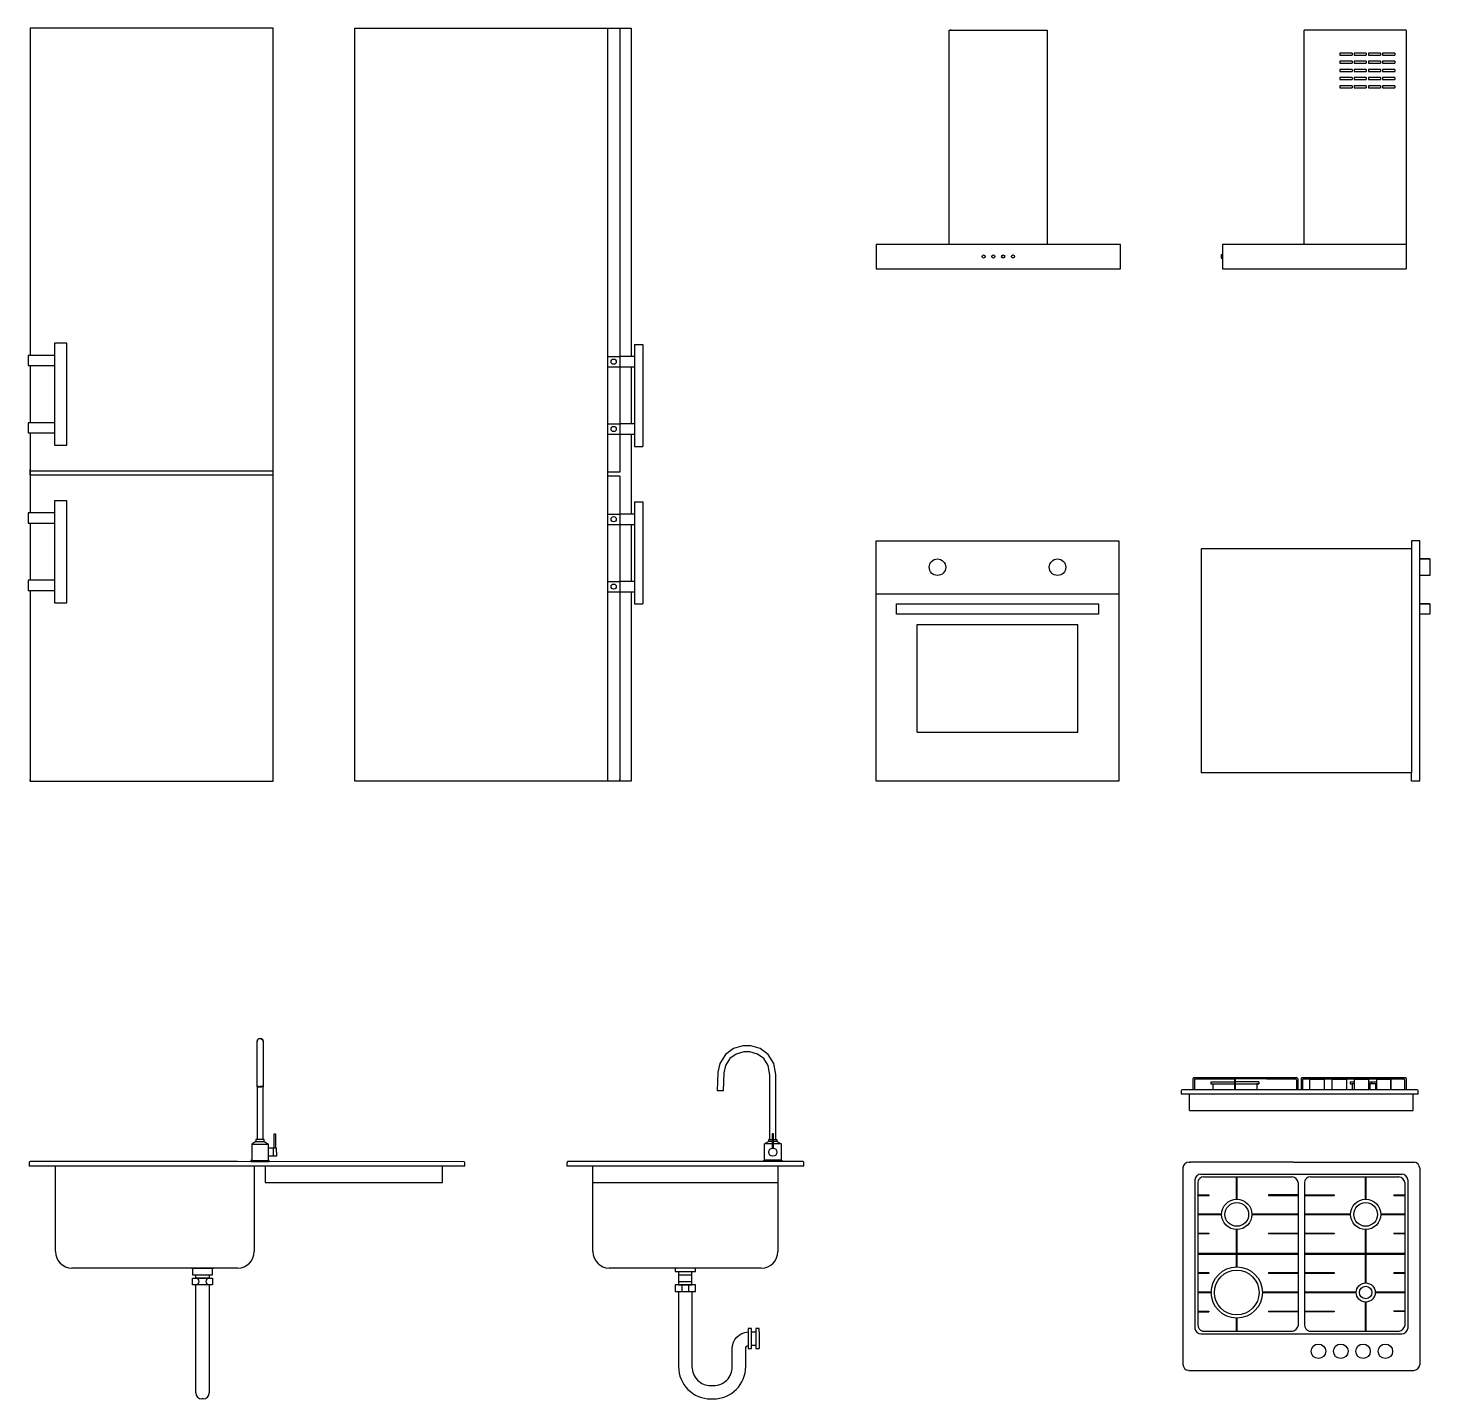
# Model space of a CAD drawing. Header units: millimetres. Extents: x 485 to 2405, y 1047 to 2379.
# Drawn here: x 2062.1 to 2405.4, y 1999.3 to 2335.2 of the extents above; entities that cross this region are included whole.
import ezdxf

# ---------------------------------------------------------------- set-up
doc = ezdxf.new("R2010")
doc.units = ezdxf.units.MM
doc.layers.add('A-FURN', color=1, linetype='Continuous')
doc.layers.add('VITI E CERNIERE', color=8, linetype='Continuous')

msp = doc.modelspace()

# ---------------------------------------------------------------- linework, layer by layer
at = {"layer": 'A-FURN'}
for p, q in [((2122.13, 2335.22), (2062.63, 2335.22)), ((2062.63, 2335.22), (2062.63, 2255.02)), ((2062.63, 2335.22), (2062.63, 2334.92)), ((2122.13, 2150.72), (2122.13, 2335.22)), ((2142.13, 2150.72), (2142.13, 2335.22)), ((2142.13, 2335.22), (2207.04, 2335.22)), ((2204.04, 2335.22), (2204.04, 2150.72)), ((2207.04, 2335.22), (2207.04, 2226.42)), ((2207.04, 2335.22), (2209.83, 2335.22)), ((2209.83, 2335.22), (2209.83, 2254.72)), ((2287.73, 2282.22), (2287.73, 2334.72)), ((2287.73, 2334.72), (2311.73, 2334.72)), ((2288.03, 2334.87), (2288.03, 2334.72)), ((2311.73, 2334.72), (2311.73, 2282.22)), ((2399.63, 2334.72), (2374.63, 2334.72)), ((2374.63, 2282.22), (2374.63, 2334.72)), ((2399.63, 2334.72), (2399.63, 2276.22)), ((2386.35, 2329.09), (2383.35, 2329.09)), ((2383.35, 2329.09), (2383.35, 2328.59)), ((2383.35, 2328.59), (2386.35, 2328.59)), ((2386.35, 2329.09), (2386.35, 2328.59)), ((2389.85, 2329.09), (2386.85, 2329.09)), ((2386.85, 2329.09), (2386.85, 2328.59)), ((2386.85, 2328.59), (2389.85, 2328.59)), ((2389.85, 2329.09), (2389.85, 2328.59)), ((2393.35, 2329.09), (2390.35, 2329.09)), ((2390.35, 2329.09), (2390.35, 2328.59)), ((2390.35, 2328.59), (2393.35, 2328.59)), ((2393.35, 2329.09), (2393.35, 2328.59)), ((2396.85, 2329.09), (2393.85, 2329.09)), ((2393.85, 2329.09), (2393.85, 2328.59)), ((2393.85, 2328.59), (2396.85, 2328.59)), ((2396.85, 2329.09), (2396.85, 2328.59)), ((2386.35, 2327.09), (2383.35, 2327.09)), ((2383.35, 2327.09), (2383.35, 2326.59)), ((2383.35, 2326.59), (2386.35, 2326.59)), ((2386.35, 2325.09), (2383.35, 2325.09)), ((2383.35, 2325.09), (2383.35, 2324.59)), ((2383.35, 2324.59), (2386.35, 2324.59)), ((2386.35, 2327.09), (2386.35, 2326.59)), ((2386.35, 2325.09), (2386.35, 2324.59)), ((2389.85, 2327.09), (2386.85, 2327.09)), ((2386.85, 2327.09), (2386.85, 2326.59)), ((2386.85, 2326.59), (2389.85, 2326.59)), ((2389.85, 2325.09), (2386.85, 2325.09)), ((2386.85, 2325.09), (2386.85, 2324.59)), ((2386.85, 2324.59), (2389.85, 2324.59)), ((2389.85, 2327.09), (2389.85, 2326.59)), ((2389.85, 2325.09), (2389.85, 2324.59)), ((2393.35, 2327.09), (2390.35, 2327.09)), ((2390.35, 2327.09), (2390.35, 2326.59)), ((2390.35, 2326.59), (2393.35, 2326.59)), ((2393.35, 2325.09), (2390.35, 2325.09)), ((2390.35, 2325.09), (2390.35, 2324.59)), ((2390.35, 2324.59), (2393.35, 2324.59)), ((2393.35, 2327.09), (2393.35, 2326.59)), ((2393.35, 2325.09), (2393.35, 2324.59)), ((2396.85, 2327.09), (2393.85, 2327.09)), ((2393.85, 2327.09), (2393.85, 2326.59)), ((2393.85, 2326.59), (2396.85, 2326.59)), ((2396.85, 2325.09), (2393.85, 2325.09)), ((2393.85, 2325.09), (2393.85, 2324.59)), ((2393.85, 2324.59), (2396.85, 2324.59)), ((2396.85, 2327.09), (2396.85, 2326.59)), ((2396.85, 2325.09), (2396.85, 2324.59)), ((2386.35, 2323.09), (2383.35, 2323.09)), ((2383.35, 2323.09), (2383.35, 2322.59)), ((2383.35, 2322.59), (2386.35, 2322.59)), ((2386.35, 2321.09), (2383.35, 2321.09)), ((2383.35, 2321.09), (2383.35, 2320.59)), ((2386.35, 2323.09), (2386.35, 2322.59)), ((2386.35, 2321.09), (2386.35, 2320.59)), ((2389.85, 2323.09), (2386.85, 2323.09)), ((2386.85, 2323.09), (2386.85, 2322.59)), ((2386.85, 2322.59), (2389.85, 2322.59)), ((2389.85, 2321.09), (2386.85, 2321.09)), ((2386.85, 2321.09), (2386.85, 2320.59)), ((2389.85, 2323.09), (2389.85, 2322.59)), ((2389.85, 2321.09), (2389.85, 2320.59)), ((2393.35, 2323.09), (2390.35, 2323.09)), ((2390.35, 2323.09), (2390.35, 2322.59)), ((2390.35, 2322.59), (2393.35, 2322.59)), ((2393.35, 2321.09), (2390.35, 2321.09)), ((2390.35, 2321.09), (2390.35, 2320.59)), ((2393.35, 2323.09), (2393.35, 2322.59)), ((2393.35, 2321.09), (2393.35, 2320.59)), ((2396.85, 2323.09), (2393.85, 2323.09)), ((2393.85, 2323.09), (2393.85, 2322.59)), ((2393.85, 2322.59), (2396.85, 2322.59)), ((2396.85, 2321.09), (2393.85, 2321.09)), ((2393.85, 2321.09), (2393.85, 2320.59)), ((2396.85, 2323.09), (2396.85, 2322.59)), ((2396.85, 2321.09), (2396.85, 2320.59)), ((2383.35, 2320.59), (2386.35, 2320.59)), ((2386.85, 2320.59), (2389.85, 2320.59)), ((2390.35, 2320.59), (2393.35, 2320.59)), ((2393.85, 2320.59), (2396.85, 2320.59)), ((2329.63, 2282.22), (2269.83, 2282.22)), ((2269.83, 2282.22), (2269.83, 2276.22)), ((2311.73, 2282.22), (2287.73, 2282.22)), ((2329.63, 2276.22), (2329.63, 2282.22)), ((2354.63, 2279.63), (2354.33, 2279.63)), ((2354.33, 2279.63), (2354.33, 2278.84)), ((2354.63, 2282.22), (2354.63, 2276.22)), ((2399.63, 2282.22), (2354.63, 2282.22)), ((2354.63, 2279.63), (2354.63, 2279.63)), ((2269.83, 2276.22), (2329.63, 2276.22)), ((2354.33, 2278.84), (2354.63, 2278.84)), ((2354.63, 2276.22), (2399.63, 2276.22)), ((2071.63, 2258.02), (2068.63, 2258.02)), ((2068.63, 2258.02), (2068.63, 2233.02)), ((2071.63, 2258.02), (2068.63, 2258.02)), ((2068.63, 2258.02), (2068.63, 2233.02)), ((2071.63, 2233.02), (2071.63, 2258.02)), ((2071.63, 2233.02), (2071.63, 2258.02)), ((2210.68, 2257.72), (2210.68, 2232.72)), ((2210.68, 2257.72), (2212.68, 2257.72)), ((2212.68, 2257.72), (2212.68, 2232.72)), ((2062.63, 2255.02), (2062.13, 2255.02)), ((2062.13, 2255.02), (2062.13, 2252.52)), ((2062.13, 2252.52), (2062.63, 2252.52)), ((2068.63, 2255.02), (2062.63, 2255.02)), ((2062.63, 2252.52), (2068.63, 2252.52)), ((2062.63, 2252.52), (2062.63, 2238.52)), ((2204.04, 2254.72), (2207.04, 2254.72)), ((2204.04, 2252.22), (2207.04, 2252.22)), ((2210.68, 2254.72), (2207.04, 2254.72)), ((2207.04, 2252.22), (2210.68, 2252.22)), ((2209.83, 2252.22), (2209.83, 2238.22)), ((2062.63, 2238.52), (2062.13, 2238.52)), ((2062.13, 2238.52), (2062.13, 2236.02)), ((2068.63, 2238.52), (2062.63, 2238.52)), ((2062.13, 2236.02), (2062.63, 2236.02)), ((2062.63, 2236.02), (2068.63, 2236.02)), ((2062.63, 2236.02), (2062.63, 2216.42)), ((2068.63, 2236.02), (2068.63, 2233.02)), ((2204.04, 2238.22), (2207.04, 2238.22)), ((2204.04, 2235.72), (2207.04, 2235.72)), ((2210.68, 2238.22), (2207.04, 2238.22)), ((2207.04, 2235.72), (2210.68, 2235.72)), ((2209.83, 2235.72), (2209.83, 2216.12)), ((2068.63, 2233.02), (2071.63, 2233.02)), ((2068.63, 2233.02), (2071.63, 2233.02)), ((2210.68, 2232.72), (2212.68, 2232.72)), ((2062.63, 2226.72), (2062.63, 2227.02)), ((2062.63, 2225.72), (2062.63, 2226.72)), ((2062.63, 2226.72), (2122.13, 2226.72)), ((2062.63, 2225.72), (2122.13, 2225.72)), ((2062.63, 2225.72), (2062.63, 2225.42)), ((2207.04, 2226.42), (2204.04, 2226.42)), ((2207.04, 2225.42), (2204.04, 2225.42)), ((2207.04, 2225.42), (2207.04, 2150.72)), ((2071.63, 2219.42), (2068.63, 2219.42)), ((2068.63, 2219.42), (2068.63, 2194.42)), ((2071.63, 2194.42), (2071.63, 2219.42)), ((2210.68, 2219.12), (2210.68, 2194.12)), ((2210.68, 2219.12), (2212.68, 2219.12)), ((2212.68, 2219.12), (2212.68, 2194.12)), ((2062.63, 2216.42), (2062.13, 2216.42)), ((2062.13, 2216.42), (2062.13, 2213.92)), ((2068.63, 2216.42), (2062.63, 2216.42)), ((2204.04, 2216.12), (2207.04, 2216.12)), ((2210.68, 2216.12), (2207.04, 2216.12)), ((2062.13, 2213.92), (2062.63, 2213.92)), ((2062.63, 2213.92), (2068.63, 2213.92)), ((2062.63, 2213.92), (2062.63, 2199.92)), ((2204.04, 2213.62), (2207.04, 2213.62)), ((2207.04, 2213.62), (2210.68, 2213.62)), ((2209.83, 2213.62), (2209.83, 2199.62)), ((2269.83, 2150.72), (2269.83, 2209.62)), ((2269.83, 2209.62), (2329.23, 2209.62)), ((2329.23, 2209.62), (2329.23, 2150.72)), ((2349.44, 2207.62), (2349.44, 2152.72)), ((2400.94, 2207.62), (2349.44, 2207.62)), ((2349.44, 2207.62), (2349.44, 2152.72)), ((2402.94, 2209.62), (2400.94, 2209.62)), ((2400.94, 2209.62), (2400.94, 2207.62)), ((2400.94, 2207.62), (2400.94, 2152.72)), ((2402.94, 2150.72), (2402.94, 2209.62)), ((2405.44, 2205.14), (2402.94, 2205.14)), ((2402.94, 2205.14), (2405.44, 2205.14)), ((2402.94, 2205.14), (2405.44, 2205.14)), ((2405.44, 2205.14), (2405.44, 2201.09)), ((2405.44, 2201.09), (2402.94, 2201.09)), ((2062.63, 2199.92), (2062.13, 2199.92)), ((2062.13, 2199.92), (2062.13, 2197.42)), ((2062.13, 2197.42), (2062.63, 2197.42)), ((2068.63, 2199.92), (2062.63, 2199.92)), ((2062.63, 2197.42), (2068.63, 2197.42)), ((2062.63, 2197.42), (2062.63, 2150.72)), ((2068.63, 2197.42), (2068.63, 2194.42)), ((2204.04, 2199.62), (2207.04, 2199.62)), ((2210.68, 2199.62), (2207.04, 2199.62)), ((2068.63, 2194.42), (2071.63, 2194.42)), ((2204.04, 2197.12), (2207.04, 2197.12)), ((2207.04, 2197.12), (2210.68, 2197.12)), ((2209.83, 2197.12), (2209.83, 2150.72)), ((2210.68, 2194.12), (2212.68, 2194.12)), ((2269.83, 2196.62), (2329.23, 2196.62)), ((2274.83, 2194.12), (2324.23, 2194.12)), ((2274.83, 2191.62), (2274.83, 2194.12)), ((2324.23, 2194.12), (2324.23, 2191.62)), ((2405.44, 2194.12), (2402.94, 2194.12)), ((2402.94, 2194.12), (2405.44, 2194.12)), ((2405.44, 2194.12), (2405.44, 2191.62)), ((2324.23, 2191.62), (2274.83, 2191.62)), ((2405.44, 2191.62), (2402.94, 2191.62)), ((2279.83, 2189.12), (2319.23, 2189.12)), ((2279.83, 2162.72), (2279.83, 2189.12)), ((2319.23, 2162.72), (2319.23, 2189.12)), ((2279.83, 2162.72), (2319.23, 2162.72)), ((2400.94, 2152.72), (2349.44, 2152.72)), ((2400.94, 2150.72), (2400.94, 2152.72)), ((2062.63, 2150.72), (2062.63, 2151.02)), ((2062.63, 2150.72), (2122.13, 2150.72)), ((2207.04, 2150.72), (2142.13, 2150.72)), ((2207.04, 2150.72), (2207.04, 2151.22)), ((2209.83, 2150.72), (2207.04, 2150.72)), ((2329.23, 2150.72), (2269.83, 2150.72)), ((2402.94, 2150.72), (2400.94, 2150.72)), ((2232.35, 2074.82), (2230.87, 2074.82)), ((2344.53, 2074.85), (2344.53, 2073.98)), ((2401.34, 2073.98), (2344.53, 2073.98)), ((2395.94, 2075.08), (2344.73, 2075.08)), ((2346.54, 2069.98), (2346.54, 2073.98)), ((2402.33, 2075.08), (2395.94, 2075.08)), ((2401.34, 2069.98), (2401.34, 2073.98)), ((2402.53, 2073.98), (2401.34, 2073.98)), ((2402.53, 2073.98), (2402.53, 2074.85)), ((2346.54, 2069.98), (2401.34, 2069.98)), ((2122.41, 2060.81), (2122.41, 2064.31)), ((2122.41, 2064.31), (2122.73, 2064.31)), ((2122.73, 2064.31), (2122.73, 2062.01)), ((2244.52, 2064.3), (2244.36, 2064.3)), ((2244.36, 2064.3), (2244.36, 2060.8)), ((2244.68, 2064.3), (2244.52, 2064.3)), ((2244.68, 2060.8), (2244.68, 2064.3)), ((2117.95, 2062.41), (2116.91, 2061.81)), ((2116.91, 2061.81), (2120.98, 2061.81)), ((2116.91, 2061.81), (2116.91, 2057.81)), ((2117.95, 2062.91), (2117.95, 2062.41)), ((2117.95, 2062.41), (2119.93, 2062.41)), ((2119.93, 2062.41), (2119.93, 2062.91)), ((2119.93, 2062.41), (2120.98, 2061.81)), ((2120.98, 2057.81), (2120.98, 2061.81)), ((2122.98, 2060.81), (2120.98, 2060.81)), ((2122.98, 2060.81), (2122.18, 2060.81)), ((2122.18, 2060.81), (2122.18, 2058.81)), ((2122.73, 2062.01), (2122.73, 2060.84)), ((2122.98, 2059.81), (2122.98, 2060.81)), ((2243.53, 2062.42), (2242.49, 2061.82)), ((2244.36, 2061.82), (2242.49, 2061.82)), ((2242.49, 2057.82), (2242.49, 2061.82)), ((2243.53, 2062.42), (2243.53, 2062.92)), ((2243.53, 2062.42), (2243.53, 2062.92)), ((2244.36, 2062.42), (2243.53, 2062.42)), ((2245.51, 2062.42), (2244.68, 2062.42)), ((2246.56, 2061.82), (2244.68, 2061.82)), ((2245.51, 2062.92), (2245.51, 2062.42)), ((2245.51, 2062.92), (2245.51, 2062.42)), ((2245.51, 2062.42), (2246.56, 2061.82)), ((2246.56, 2061.82), (2246.56, 2057.82)), ((2062.44, 2057.29), (2062.44, 2056.42)), ((2118.84, 2056.42), (2062.44, 2056.42)), ((2113.44, 2057.52), (2062.64, 2057.52)), ((2068.84, 2052.42), (2068.84, 2056.42)), ((2090.65, 2057.52), (2090.65, 2057.52)), ((2109.83, 2057.52), (2109.83, 2057.52)), ((2168.91, 2057.44), (2113.44, 2057.52)), ((2116.91, 2057.81), (2116.71, 2057.81)), ((2116.71, 2057.81), (2116.71, 2057.51)), ((2116.71, 2057.51), (2120.98, 2057.51)), ((2116.91, 2057.81), (2120.98, 2057.81)), ((2117.51, 2056.42), (2117.51, 2035.44)), ((2169.11, 2056.42), (2118.84, 2056.42)), ((2120.23, 2056.42), (2120.23, 2052.42)), ((2122.98, 2058.81), (2120.98, 2058.81)), ((2121.18, 2057.81), (2120.98, 2057.81)), ((2120.98, 2057.51), (2121.18, 2057.51)), ((2121.18, 2057.51), (2121.18, 2057.81)), ((2122.98, 2059.81), (2122.98, 2058.81)), ((2163.59, 2052.42), (2163.59, 2056.42)), ((2169.11, 2056.42), (2169.11, 2057.22)), ((2194.11, 2057.29), (2194.11, 2056.42)), ((2250.51, 2056.42), (2194.11, 2056.42)), ((2245.11, 2057.52), (2194.31, 2057.52)), ((2200.46, 2052.42), (2200.46, 2056.42)), ((2245.77, 2056.42), (2200.46, 2056.42)), ((2222.31, 2057.52), (2222.31, 2057.52)), ((2241.5, 2057.52), (2241.5, 2057.52)), ((2241.5, 2057.52), (2241.5, 2057.52)), ((2242.29, 2057.52), (2242.29, 2057.82)), ((2242.29, 2057.82), (2242.49, 2057.82)), ((2242.49, 2057.52), (2242.29, 2057.52)), ((2246.56, 2057.82), (2242.49, 2057.82)), ((2251.91, 2057.52), (2245.11, 2057.52)), ((2245.77, 2056.42), (2245.77, 2035.44)), ((2246.56, 2057.82), (2246.76, 2057.82)), ((2246.76, 2057.82), (2246.76, 2057.52)), ((2252.11, 2056.42), (2250.51, 2056.42)), ((2252.11, 2056.42), (2252.11, 2057.29)), ((2346.43, 2057.36), (2346.76, 2057.36)), ((2371.99, 2057.36), (2346.76, 2057.36)), ((2371.99, 2057.36), (2397.66, 2057.36)), ((2397.66, 2057.36), (2401.56, 2057.36)), ((2344.94, 2055.99), (2344.94, 2007.84)), ((2347.86, 2053.06), (2347.88, 2036.49)), ((2349.35, 2054.44), (2398.52, 2054.44)), ((2350.02, 2053.8), (2371.72, 2053.8)), ((2358.04, 2053.8), (2358.04, 2049.22)), ((2358.04, 2048.26), (2358.04, 2053.8)), ((2358.22, 2048.26), (2358.22, 2053.8)), ((2376.15, 2053.8), (2397.84, 2053.8)), ((2389.61, 2048.26), (2389.61, 2053.8)), ((2389.79, 2048.26), (2389.79, 2053.8)), ((2400.01, 2053.06), (2399.99, 2036.49)), ((2402.94, 2055.87), (2402.94, 2007.73)), ((2068.84, 2035.45), (2068.84, 2052.42)), ((2120.23, 2052.42), (2163.59, 2052.42)), ((2200.46, 2035.45), (2200.46, 2052.42)), ((2200.46, 2052.42), (2245.77, 2052.42)), ((2347.86, 2052.93), (2347.86, 2051.78)), ((2348.58, 2052.5), (2348.58, 2036.76)), ((2373.18, 2052.4), (2373.18, 2036.53)), ((2374.71, 2052.5), (2374.71, 2036.76)), ((2399.3, 2052.4), (2399.29, 2033.15)), ((2348.58, 2049.22), (2348.58, 2049.32)), ((2348.58, 2049.32), (2351.31, 2049.32)), ((2351.31, 2049.13), (2348.58, 2049.13)), ((2351.31, 2049.32), (2351.31, 2049.13)), ((2358.13, 2048.26), (2358.04, 2048.26)), ((2358.13, 2048.26), (2358.04, 2048.26)), ((2358.13, 2048.26), (2358.22, 2048.26)), ((2365.89, 2049.32), (2373.18, 2049.32)), ((2373.17, 2049.32), (2365.89, 2049.32)), ((2365.89, 2049.32), (2365.89, 2049.13)), ((2373.18, 2049.13), (2365.89, 2049.13)), ((2374.71, 2049.32), (2381.99, 2049.32)), ((2374.71, 2049.32), (2381.99, 2049.32)), ((2381.99, 2049.13), (2374.71, 2049.13)), ((2381.99, 2049.32), (2381.99, 2049.13)), ((2396.56, 2049.32), (2399.3, 2049.32)), ((2396.56, 2049.32), (2396.56, 2049.13)), ((2399.3, 2049.13), (2396.56, 2049.13)), ((2399.3, 2049.32), (2399.3, 2049.13)), ((2354.43, 2044.65), (2348.71, 2044.65)), ((2354.43, 2044.46), (2348.71, 2044.46)), ((2354.42, 2044.56), (2354.42, 2044.65)), ((2354.42, 2044.56), (2354.42, 2044.47)), ((2373.18, 2044.65), (2361.84, 2044.65)), ((2373.18, 2044.46), (2361.84, 2044.46)), ((2385.99, 2044.65), (2374.71, 2044.65)), ((2385.99, 2044.46), (2374.71, 2044.46)), ((2399.29, 2044.65), (2393.4, 2044.65)), ((2399.29, 2044.46), (2393.4, 2044.46)), ((2348.58, 2039.97), (2351.31, 2039.97)), ((2351.31, 2039.79), (2348.58, 2039.79)), ((2351.31, 2039.97), (2351.31, 2039.79)), ((2358.04, 2034.97), (2358.04, 2040.85)), ((2358.04, 2040.85), (2358.04, 2039.88)), ((2358.22, 2034.97), (2358.22, 2040.85)), ((2365.89, 2039.97), (2373.18, 2039.97)), ((2365.89, 2039.97), (2365.89, 2039.79)), ((2373.18, 2039.79), (2365.89, 2039.79)), ((2374.71, 2039.97), (2381.99, 2039.97)), ((2381.99, 2039.79), (2374.71, 2039.79)), ((2381.99, 2039.97), (2381.99, 2039.79)), ((2389.61, 2027.76), (2389.61, 2040.85)), ((2389.79, 2027.76), (2389.79, 2040.85)), ((2396.56, 2039.97), (2399.3, 2039.97)), ((2396.56, 2039.97), (2396.56, 2039.79)), ((2399.3, 2039.79), (2396.56, 2039.79)), ((2347.88, 2036.49), (2347.87, 2016.59)), ((2348.58, 2036.76), (2348.57, 2017.51)), ((2373.18, 2036.53), (2373.17, 2017.29)), ((2374.71, 2036.76), (2374.7, 2017.51)), ((2399.99, 2036.49), (2400, 2016.59)), ((2373.18, 2034.97), (2348.58, 2034.97)), ((2373.18, 2034.78), (2348.58, 2034.78)), ((2358.04, 2031.7), (2358.04, 2034.78)), ((2358.22, 2031.7), (2358.22, 2034.78)), ((2399.29, 2034.97), (2374.71, 2034.97)), ((2399.29, 2034.78), (2374.71, 2034.78)), ((2399.29, 2033.15), (2399.29, 2017.29)), ((2113.51, 2031.42), (2072.84, 2031.42)), ((2102.13, 2031.42), (2107.56, 2031.42)), ((2102.38, 2031.42), (2107.31, 2031.42)), ((2241.69, 2031.42), (2204.46, 2031.42)), ((2348.58, 2030.3), (2351.31, 2030.3)), ((2351.31, 2030.12), (2348.58, 2030.12)), ((2351.31, 2030.3), (2351.31, 2030.12)), ((2358.13, 2031.7), (2358.04, 2031.7)), ((2358.04, 2031.7), (2358.22, 2031.7)), ((2365.89, 2030.3), (2373.18, 2030.3)), ((2365.89, 2030.3), (2365.89, 2030.12)), ((2373.18, 2030.12), (2365.89, 2030.12)), ((2374.7, 2030.3), (2381.99, 2030.3)), ((2381.99, 2030.12), (2374.7, 2030.12)), ((2381.99, 2030.3), (2381.99, 2030.12)), ((2396.56, 2030.3), (2399.3, 2030.3)), ((2396.56, 2030.3), (2396.56, 2030.12)), ((2399.3, 2030.12), (2396.56, 2030.12)), ((2103.2, 2000.83), (2103.2, 2027.31)), ((2106.49, 2027.31), (2106.49, 2000.83)), ((2351.86, 2025.52), (2348.58, 2025.52)), ((2351.86, 2025.43), (2351.86, 2025.52)), ((2351.86, 2025.52), (2351.86, 2025.34)), ((2373.18, 2025.52), (2364.4, 2025.52)), ((2387.37, 2025.52), (2374.7, 2025.52)), ((2399.29, 2025.52), (2392.03, 2025.52)), ((2351.86, 2025.34), (2348.58, 2025.34)), ((2373.18, 2025.34), (2364.4, 2025.34)), ((2387.37, 2025.34), (2374.7, 2025.34)), ((2389.61, 2015.95), (2389.61, 2023.1)), ((2389.79, 2015.95), (2389.79, 2023.1)), ((2399.29, 2025.34), (2392.03, 2025.34)), ((2348.58, 2020.85), (2351.31, 2020.85)), ((2351.31, 2020.67), (2348.58, 2020.67)), ((2348.58, 2020.67), (2351.31, 2020.67)), ((2351.31, 2020.85), (2351.31, 2020.67)), ((2358.04, 2015.95), (2358.04, 2019.16)), ((2358.22, 2015.95), (2358.22, 2019.16)), ((2365.89, 2020.85), (2373.18, 2020.85)), ((2365.89, 2020.85), (2365.89, 2020.67)), ((2373.18, 2020.67), (2365.89, 2020.67)), ((2374.7, 2020.85), (2381.99, 2020.85)), ((2381.99, 2020.67), (2374.7, 2020.67)), ((2381.99, 2020.85), (2381.99, 2020.67)), ((2396.56, 2020.94), (2399.3, 2020.94)), ((2396.56, 2020.94), (2396.56, 2020.76)), ((2399.3, 2020.76), (2396.56, 2020.76)), ((2241.16, 2015.79), (2241.16, 2011.68)), ((2349.33, 2015.3), (2398.55, 2015.3)), ((2349.72, 2015.95), (2371.79, 2015.95)), ((2375.84, 2015.95), (2397.91, 2015.95)), ((2346.31, 2006.36), (2397.55, 2006.36)), ((2346.31, 2006.36), (2401.45, 2006.36)), ((2105.01, 1999.35), (2104.68, 1999.35))]:
    msp.add_line(p, q, dxfattribs=at)
at = {"layer": 'A-FURN', "linetype": 'ByBlock'}
for p, q in [((2118.3, 2087.33), (2118.2, 2086.96)), ((2118.2, 2086.96), (2118.3, 2087.33)), ((2118.57, 2087.59), (2118.3, 2087.33)), ((2118.3, 2087.33), (2118.57, 2087.59)), ((2118.94, 2087.69), (2118.57, 2087.59)), ((2118.57, 2087.59), (2118.94, 2087.69)), ((2119.32, 2087.59), (2118.94, 2087.69)), ((2118.94, 2087.69), (2119.32, 2087.59)), ((2119.59, 2087.33), (2119.32, 2087.59)), ((2119.32, 2087.59), (2119.59, 2087.33)), ((2119.69, 2086.96), (2119.59, 2087.33)), ((2119.59, 2087.33), (2119.69, 2086.96)), ((2118.2, 2086.31), (2118.2, 2086.96)), ((2118.2, 2085.03), (2118.2, 2086.31)), ((2118.2, 2083.11), (2118.2, 2085.03)), ((2119.69, 2086.96), (2119.69, 2086.31)), ((2119.69, 2086.31), (2119.69, 2085.03)), ((2119.69, 2085.03), (2119.69, 2083.11)), ((2234.87, 2085.17), (2232.9, 2083.73)), ((2234.87, 2085.17), (2232.9, 2083.73)), ((2237.17, 2085.89), (2234.87, 2085.17)), ((2237.39, 2084.42), (2235.53, 2083.84)), ((2237.39, 2084.42), (2235.53, 2083.84)), ((2239.13, 2085.89), (2237.17, 2085.89)), ((2238.91, 2084.42), (2237.39, 2084.42)), ((2240.77, 2083.84), (2238.91, 2084.42)), ((2241.44, 2085.17), (2239.13, 2085.89)), ((2243.4, 2083.73), (2241.44, 2085.17)), ((2118.2, 2081.14), (2118.2, 2083.11)), ((2118.2, 2076.5), (2118.2, 2081.14)), ((2119.69, 2083.11), (2119.69, 2081.14)), ((2119.69, 2081.14), (2119.69, 2076.5)), ((2231.53, 2081.57), (2231.04, 2079.43)), ((2231.53, 2081.57), (2231.04, 2079.43)), ((2232.9, 2083.73), (2231.53, 2081.57)), ((2232.9, 2083.73), (2231.53, 2081.57)), ((2232.92, 2081.04), (2232.51, 2079.24)), ((2232.92, 2081.04), (2232.51, 2079.24)), ((2233.98, 2082.72), (2232.92, 2081.04)), ((2235.53, 2083.84), (2233.98, 2082.72)), ((2242.32, 2082.72), (2240.77, 2083.84)), ((2243.38, 2081.04), (2242.32, 2082.72)), ((2243.38, 2081.04), (2242.32, 2082.72)), ((2243.79, 2078.67), (2243.38, 2081.04)), ((2244.77, 2081.57), (2243.4, 2083.73)), ((2244.77, 2081.57), (2243.4, 2083.73)), ((2245.27, 2078.8), (2244.77, 2081.57)), ((2231.04, 2079.43), (2230.87, 2074.82)), ((2232.51, 2079.24), (2232.35, 2074.82)), ((2243.79, 2062.92), (2243.79, 2078.67)), ((2245.27, 2062.92), (2245.27, 2078.8)), ((2118.2, 2075.83), (2118.2, 2076.5)), ((2118.3, 2075.86), (2118.2, 2075.83)), ((2118.2, 2075.83), (2118.2, 2062.91)), ((2118.3, 2075.8), (2118.2, 2075.83)), ((2118.57, 2075.89), (2118.3, 2075.86)), ((2118.57, 2075.77), (2118.3, 2075.8)), ((2118.57, 2075.89), (2118.94, 2075.9)), ((2118.94, 2075.77), (2118.57, 2075.77)), ((2119.32, 2075.89), (2118.94, 2075.9)), ((2119.32, 2075.77), (2118.94, 2075.77)), ((2119.59, 2075.86), (2119.32, 2075.89)), ((2119.59, 2075.8), (2119.32, 2075.77)), ((2119.69, 2075.83), (2119.59, 2075.86)), ((2119.69, 2075.83), (2119.59, 2075.8)), ((2119.69, 2076.5), (2119.69, 2075.83)), ((2119.69, 2062.91), (2119.69, 2075.83)), ((2118.03, 2062.91), (2117.95, 2062.91)), ((2118.03, 2062.91), (2117.95, 2062.91)), ((2118.24, 2062.91), (2118.03, 2062.91)), ((2118.24, 2062.91), (2118.03, 2062.91)), ((2118.57, 2062.91), (2118.24, 2062.91)), ((2118.57, 2062.91), (2118.24, 2062.91)), ((2118.95, 2062.91), (2118.57, 2062.91)), ((2118.95, 2062.91), (2118.57, 2062.91)), ((2119.32, 2062.91), (2118.95, 2062.91)), ((2119.32, 2062.91), (2118.95, 2062.91)), ((2119.65, 2062.91), (2119.32, 2062.91)), ((2119.65, 2062.91), (2119.32, 2062.91)), ((2119.86, 2062.91), (2119.65, 2062.91)), ((2119.86, 2062.91), (2119.65, 2062.91)), ((2119.93, 2062.91), (2119.86, 2062.91)), ((2119.86, 2062.91), (2119.93, 2062.91)), ((2243.53, 2062.92), (2243.61, 2062.92)), ((2243.61, 2062.92), (2243.53, 2062.92)), ((2243.53, 2062.92), (2243.61, 2062.92)), ((2243.61, 2062.92), (2243.53, 2062.92)), ((2243.61, 2062.92), (2243.82, 2062.92)), ((2243.61, 2062.92), (2243.82, 2062.92)), ((2243.61, 2062.92), (2243.82, 2062.92)), ((2243.61, 2062.92), (2244.36, 2062.92)), ((2244.68, 2062.92), (2245.23, 2062.92)), ((2244.9, 2062.92), (2245.23, 2062.92)), ((2244.9, 2062.92), (2245.23, 2062.92)), ((2244.9, 2062.92), (2245.23, 2062.92)), ((2245.23, 2062.92), (2245.44, 2062.92)), ((2245.23, 2062.92), (2245.44, 2062.92)), ((2245.23, 2062.92), (2245.44, 2062.92)), ((2245.23, 2062.92), (2245.44, 2062.92)), ((2245.44, 2062.92), (2245.51, 2062.92)), ((2245.44, 2062.92), (2245.51, 2062.92)), ((2245.44, 2062.92), (2245.51, 2062.92)), ((2245.44, 2062.92), (2245.51, 2062.92))]:
    msp.add_line(p, q, dxfattribs=at)
at = {"layer": 'A-FURN'}
for points in [[(2102.38, 2031.42), (2102.38, 2029.77), (2107.31, 2029.77), (2107.31, 2031.42)], [(2106.49, 2029.77), (2106.49, 2028.95), (2103.2, 2028.95), (2103.2, 2029.77)], [(2225.54, 2031.42), (2220.61, 2031.42), (2220.61, 2030.6), (2225.54, 2030.6), (2225.54, 2031.42)], [(2221.43, 2030.6), (2221.43, 2028.13), (2224.72, 2028.13), (2224.72, 2030.6)], [(2221.43, 2029.77), (2224.72, 2029.77)], [(2221.43, 2028.13), (2221.43, 2027.31), (2224.72, 2027.31), (2224.72, 2028.13)], [(2222.25, 2027.31), (2222.25, 2025.66)], [(2223.89, 2027.31), (2223.89, 2025.66)], [(2239.32, 2011.68), (2239.32, 2016.61), (2238.49, 2016.61), (2238.49, 2011.68), (2239.32, 2011.68)], [(2239.32, 2015.79), (2240.34, 2015.79)], [(2241.16, 2015.79), (2241.16, 2016.61), (2240.34, 2016.61), (2240.34, 2011.68), (2241.16, 2011.68)], [(2239.32, 2012.5), (2240.34, 2012.5)]]:
    msp.add_lwpolyline(points, dxfattribs=at)
for points in [[(2106.49, 2028.95), (2107.31, 2028.95), (2107.31, 2027.31), (2102.38, 2027.31), (2102.38, 2028.95)], [(2221.43, 2027.31), (2220.61, 2027.31), (2220.61, 2025.66), (2225.54, 2025.66), (2225.54, 2027.31)]]:
    msp.add_lwpolyline(points, close=True, dxfattribs=at)
for points in [[(2221.43, 2025.66), (2221.43, 2007.24, 0.414214), (2229.32, 1999.35), (2229.98, 1999.35, 0.414214), (2237.87, 2007.24), (2237.87, 2011.68, -0.342481), (2238.49, 2012.48)], [(2224.72, 2025.66), (2224.72, 2007.24, 0.414214), (2229.32, 2002.63), (2229.98, 2002.63, 0.414214), (2234.59, 2007.24), (2234.59, 2011.68, -0.399735), (2238.49, 2015.79)]]:
    msp.add_lwpolyline(points, format="xyb", dxfattribs=at)
for centre, radius in [((2296.14, 2279.24), 0.392), ((2298.53, 2279.24), 0.392), ((2300.93, 2279.24), 0.392), ((2303.32, 2279.24), 0.392), ((2303.32, 2279.24), 0.392), ((2205.54, 2253.47), 0.634), ((2205.54, 2236.97), 0.634), ((2205.54, 2214.87), 0.634), ((2284.83, 2203.12), 2.02), ((2314.23, 2203.12), 2.02), ((2205.54, 2198.37), 0.634), ((2244.53, 2059.81), 1), ((2358.13, 2044.56), 3.71), ((2358.13, 2044.56), 2.9), ((2389.7, 2044.56), 3.71), ((2389.7, 2044.56), 2.9), ((2358.13, 2025.43), 6.27), ((2358.13, 2025.43), 5.47), ((2389.7, 2025.43), 2.33), ((2389.7, 2025.43), 1.53), ((2378.12, 2011.03), 1.78), ((2383.59, 2011.03), 1.78), ((2389.05, 2011.03), 1.78), ((2394.52, 2011.03), 1.78)]:
    msp.add_circle(centre, radius, dxfattribs=at)
for centre, radius, start, end in [((2344.77, 2074.84), 0.234, 98.5617, 178.1658), ((2402.29, 2074.84), 0.239, 2.5066, 80.7331), ((2062.68, 2057.29), 0.234, 98.5617, 178.1658), ((2168.87, 2057.2), 0.239, 2.5066, 80.7331), ((2194.35, 2057.29), 0.234, 98.5617, 178.1658), ((2251.87, 2057.28), 0.239, 2.5066, 80.7331), ((2346.46, 2055.84), 1.53, 91.1178, 174.2554), ((2401.41, 2055.84), 1.53, 1.0612, 84.3893), ((2349.38, 2052.91), 1.53, 91.0612, 174.3893), ((2350.17, 2052.19), 1.62, 95.2821, 168.8216), ((2371.33, 2051.93), 1.91, 14.2182, 78.2781), ((2376.29, 2052.19), 1.62, 95.2821, 168.8216), ((2397.44, 2051.92), 1.92, 14.2735, 77.8509), ((2398.49, 2052.91), 1.53, 5.6107, 88.9388), ((2072.9, 2035.47), 4.05, 180.3049, 269.264), ((2113.47, 2035.46), 4.04, 270.5553, 359.77), ((2204.51, 2035.47), 4.05, 180.3049, 269.264), ((2241.73, 2035.46), 4.04, 270.5553, 359.77), ((2103.2, 2028.13), 0.822, 270, 90), ((2106.49, 2028.13), 0.822, 90, 270), ((2349.39, 2016.84), 1.54, 189.2319, 267.5486), ((2350.25, 2017.54), 1.68, 180.9544, 251.5141), ((2371.28, 2017.86), 1.98, 284.8037, 343.1791), ((2376.38, 2017.54), 1.68, 180.9544, 251.5141), ((2397.39, 2017.86), 1.99, 285.2702, 343.1061), ((2398.48, 2016.84), 1.54, 272.4514, 350.7681), ((2346.45, 2007.87), 1.51, 180.8913, 264.7905), ((2401.43, 2007.87), 1.51, 270.4906, 354.6203), ((2104.68, 2000.83), 1.48, 180, 270), ((2105.01, 2000.83), 1.48, 270, 0)]:
    msp.add_arc(centre, radius, start, end, dxfattribs=at)
at = {"layer": 'VITI E CERNIERE'}
for p, q in [((2347.47, 2075.08), (2347.47, 2077.85)), ((2347.65, 2078.08), (2350.86, 2078.08)), ((2347.74, 2077.53), (2347.74, 2075.08)), ((2347.96, 2077.76), (2350.86, 2077.76)), ((2350.86, 2078.08), (2365.44, 2078.08)), ((2350.86, 2077.76), (2357.59, 2077.76)), ((2351.79, 2077.08), (2351.79, 2076.58)), ((2351.79, 2077.08), (2357.59, 2077.08)), ((2357.59, 2078.08), (2357.59, 2075.08)), ((2357.59, 2078.08), (2357.77, 2078.08)), ((2357.77, 2078.08), (2357.77, 2075.08)), ((2365.44, 2077.76), (2357.77, 2077.76)), ((2363.57, 2077.08), (2357.77, 2077.08)), ((2363.57, 2077.08), (2363.57, 2076.58)), ((2363.57, 2077.08), (2363.57, 2076.58)), ((2365.44, 2078.08), (2372.8, 2078.08)), ((2365.44, 2077.76), (2372.49, 2077.76)), ((2372.72, 2077.53), (2372.72, 2075.08)), ((2373.04, 2077.85), (2373.04, 2075.08)), ((2373.93, 2077.85), (2373.93, 2077.76)), ((2373.93, 2077.76), (2373.93, 2075.08)), ((2374.16, 2078.08), (2381.54, 2078.08)), ((2374.25, 2077.53), (2374.25, 2075.08)), ((2374.47, 2077.76), (2381.54, 2077.76)), ((2379.5, 2077.58), (2375.94, 2077.58)), ((2375.94, 2077.58), (2375.94, 2075.08)), ((2379.5, 2077.58), (2379.5, 2075.08)), ((2384.96, 2077.58), (2381.4, 2077.58)), ((2381.4, 2077.58), (2381.4, 2075.08)), ((2381.54, 2078.08), (2396.11, 2078.08)), ((2381.54, 2077.76), (2389.16, 2077.76)), ((2384.96, 2077.58), (2384.96, 2075.08)), ((2385.92, 2077.08), (2386.86, 2077.08)), ((2385.92, 2077.08), (2385.92, 2076.58)), ((2390.42, 2077.58), (2386.86, 2077.58)), ((2386.86, 2077.58), (2386.86, 2075.08)), ((2389.16, 2078.08), (2389.16, 2077.58)), ((2389.16, 2078.08), (2389.34, 2078.08)), ((2389.34, 2078.08), (2389.34, 2077.58)), ((2389.34, 2077.76), (2396.11, 2077.76)), ((2390.42, 2077.58), (2390.42, 2075.08)), ((2390.42, 2077.08), (2392.32, 2077.08)), ((2391.2, 2076.58), (2391.2, 2077.08)), ((2395.88, 2077.58), (2392.32, 2077.58)), ((2392.32, 2077.58), (2392.32, 2075.08)), ((2395.88, 2075.08), (2395.88, 2077.58)), ((2395.88, 2077.58), (2395.88, 2075.08)), ((2396.11, 2078.08), (2399.35, 2078.08)), ((2396.11, 2077.76), (2399.01, 2077.76)), ((2399.23, 2077.54), (2399.23, 2075.08)), ((2399.23, 2077.53), (2399.23, 2075.08)), ((2399.6, 2077.85), (2399.6, 2075.08)), ((2351.79, 2076.58), (2357.59, 2076.58)), ((2352.29, 2076.58), (2352.29, 2075.08)), ((2357.77, 2076.58), (2363.57, 2076.58)), ((2363.57, 2076.58), (2363.07, 2076.58)), ((2363.07, 2076.58), (2363.07, 2075.08)), ((2373.14, 2075.08), (2373.14, 2075.08)), ((2385.92, 2076.58), (2386.42, 2076.58)), ((2386.42, 2076.58), (2386.42, 2075.08)), ((2386.86, 2076.58), (2386.42, 2076.58)), ((2392.07, 2076.58), (2390.42, 2076.58)), ((2390.7, 2076.58), (2390.7, 2075.08)), ((2392.32, 2076.58), (2392.07, 2076.58)), ((2392.07, 2076.58), (2392.07, 2075.08)), ((2392.32, 2075.08), (2392.32, 2075.08))]:
    msp.add_line(p, q, dxfattribs=at)
for centre, radius, start, end in [((2347.7, 2077.84), 0.236, 92.2831, 182.8904), ((2347.98, 2077.52), 0.238, 92.6727, 177.2754), ((2372.47, 2077.5), 0.256, 6.3796, 85.7441), ((2372.79, 2077.83), 0.242, 3.6052, 92.3281), ((2374.16, 2077.84), 0.236, 92.2831, 182.8904), ((2374.49, 2077.52), 0.238, 92.6727, 177.2754), ((2399, 2077.52), 0.238, 2.6727, 87.2754), ((2399.36, 2077.84), 0.236, 2.2831, 92.8904)]:
    msp.add_arc(centre, radius, start, end, dxfattribs=at)

doc.saveas('drawing.dxf')
